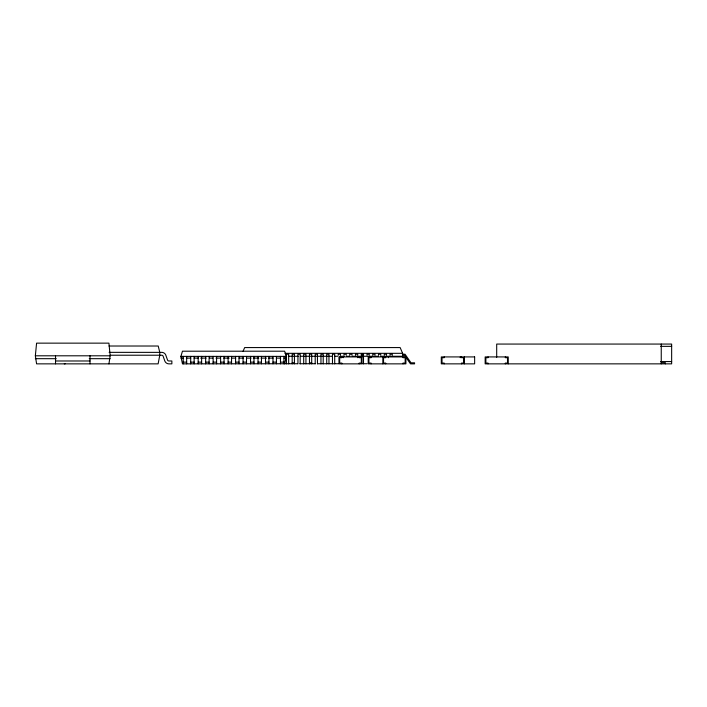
<?xml version="1.0" encoding="UTF-8"?>
<svg xmlns="http://www.w3.org/2000/svg" width="707" height="707" viewBox="0 0 707 707"><rect width="100%" height="100%" fill="white"/><g stroke="black" fill="none" stroke-linecap="round" stroke-linejoin="round"><path stroke-width="1.06" d="M108.984 346.015L158.218 346.015L159.773 352.351L159.773 355.223L158.129 363.858L36.587 363.858L35.35 355.798L36.587 343.142L108.931 343.142L110.168 355.798L108.931 363.858M284.665 363.858L286.22 356.381L284.665 351.202L182.459 351.202L180.904 356.381L182.459 363.858L297.594 363.734M243.014 351.406L244.657 347.57L400.153 347.57L402.61 353.323L402.61 356.275L380.64 356.275M660.647 346.359L671.65 346.359M109.134 352.351L162.159 352.369A4.41 4.41 0 0 1 165.703 354.879L167.568 360.11A1.511 1.511 0 0 0 168.779 360.968L171.863 360.985L171.863 363.858L168.938 363.858A4.401 4.401 0 0 1 164.793 360.932L163.149 356.248A1.529 1.529 0 0 0 161.709 355.223L110.283 355.223M285.045 353.323L402.61 353.323M402.548 354.225L405.049 354.225L411.032 362.824L414.567 362.824L414.567 363.858L410.484 363.858L404.501 355.259L402.548 355.259M363.495 355.259L361.25 355.259L361.25 354.225L363.495 354.225L363.495 363.858M35.35 355.798L110.168 355.798M288.341 356.275L298.23 356.275M300.431 356.275L332.29 356.275M334.491 356.275L337.787 356.275M339.987 356.275L344.38 356.275M346.58 356.275L349.877 356.275M352.068 356.275L378.439 356.275M180.904 356.381L286.22 356.381M180.904 358.104L183.095 358.104M186.383 358.104L190.775 358.104M194.063 358.104L198.455 358.104M200.647 358.104L206.135 358.104M209.422 358.104L212.719 358.104M216.006 358.104L220.398 358.104M223.686 358.104L229.174 358.104M231.366 358.104L235.758 358.104M239.046 358.104L243.438 358.104M246.725 358.104L251.118 358.104M253.309 358.104L258.797 358.104M260.989 358.104L266.477 358.104M268.669 358.104L273.052 358.104M276.349 358.104L280.732 358.104M284.028 358.104L286.22 358.104M35.35 358.679L56.251 358.679M89.259 358.679L110.168 358.679M55.517 360.985L90.001 360.985M660.647 361.56L671.65 361.56M183.201 362.134L186.657 362.134M190.687 362.134L194.133 362.134M198.163 362.134L201.619 362.134M205.649 362.134L209.104 362.134M213.125 362.134L216.581 362.134M220.611 362.134L224.066 362.134M228.096 362.134L231.543 362.134M235.572 362.134L239.028 362.134M243.058 362.134L246.513 362.134M250.534 362.134L253.99 362.134M258.02 362.134L261.475 362.134M265.505 362.134L268.952 362.134M272.982 362.134L276.437 362.134M280.467 362.134L283.922 362.134M292.185 362.824L294.43 362.824M309.454 362.824L311.699 362.824M661.248 362.709L665.358 362.709L665.358 363.858M299.795 363.734L315.234 363.734M317.443 363.734L338.397 363.734M362.656 363.734L367.066 363.734M661.248 344.062L661.248 363.858M508.227 363.858L508.227 356.92L485.161 356.92L485.161 363.858L671.65 363.858L671.65 344.062L496.694 344.062L496.694 357.256M505.337 356.92L505.337 357.689L507.502 357.689L507.502 363.089L505.337 363.089L505.337 363.858M488.042 356.92L488.042 357.689L485.877 357.689L485.877 363.089L488.042 363.089L488.042 363.858M464.366 356.92L464.366 363.858M461.485 356.92L461.485 357.689L463.651 357.689L463.651 363.089L461.485 363.089L461.485 363.858M460.275 356.92L460.275 357.689M444.19 356.92L444.19 357.689L442.025 357.689L442.025 363.089L444.19 363.089L444.19 363.858M403.008 356.92L403.008 357.689L405.173 357.689L405.173 363.089L403.008 363.089L403.008 363.858M392.27 355.259L392.27 354.225L390.025 354.225L390.025 355.259M388.39 356.92L388.39 357.689M386.517 355.259L386.517 354.225L384.272 354.225L384.272 355.259M385.713 356.92L385.713 357.689L383.548 357.689L383.548 363.089L385.713 363.089L385.713 363.858M382.832 356.92L382.832 363.858M380.755 355.259L380.755 354.225L378.51 354.225L378.51 355.259M375.002 355.259L375.002 354.225L372.757 354.225L372.757 355.259M371.095 356.92L371.095 357.689L368.93 357.689L368.93 363.089L371.095 363.089L371.095 363.858M369.248 355.259L369.248 354.225L367.004 354.225L367.004 355.259M359.156 356.92L359.156 357.689L361.321 357.689L361.321 363.089L359.156 363.089L359.156 363.858M357.733 355.259L357.733 354.225L355.488 354.225L355.488 355.259M357.689 356.92L357.689 357.689M351.98 355.259L351.98 354.225L349.735 354.225L349.735 355.259M346.227 355.259L346.227 354.225L343.982 354.225L343.982 355.259M343.328 356.92L343.328 357.689M341.861 356.92L341.861 357.689L339.696 357.689L339.696 363.089L341.861 363.089L341.861 363.858M340.474 355.259L340.474 354.225L338.229 354.225L338.229 355.259M334.711 363.858L334.711 354.225L332.467 354.225L332.467 363.858M328.958 363.858L328.958 354.225L326.714 354.225L326.714 363.858M323.205 363.858L323.205 354.225L320.96 354.225L320.96 363.858M317.452 363.858L317.452 354.225L315.207 354.225L315.207 363.858M311.699 363.858L311.699 354.225L309.454 354.225L309.454 363.858M305.937 363.858L305.937 354.225L303.692 354.225L303.692 363.858M300.183 363.858L300.183 354.225L297.939 354.225L297.939 363.858M294.43 363.858L294.43 354.225L292.185 354.225L292.185 363.858M288.677 363.858L288.677 354.225L286.432 354.225L286.432 363.858M283.922 356.381L283.922 363.858M280.467 356.381L280.467 363.858M276.437 356.381L276.437 363.858M272.982 356.381L272.982 363.858M268.952 356.381L268.952 363.858M265.505 356.381L265.505 363.858M261.475 356.381L261.475 363.858M258.02 356.381L258.02 363.858M253.99 356.381L253.99 363.858M250.534 356.381L250.534 363.858M246.513 356.381L246.513 363.858M243.058 356.381L243.058 363.858M239.028 356.381L239.028 363.858M235.572 356.381L235.572 363.858M231.543 356.381L231.543 363.858M228.096 356.381L228.096 363.858M224.066 356.381L224.066 363.858M220.611 356.381L220.611 363.858M216.581 356.381L216.581 363.858M213.125 356.381L213.125 363.858M209.104 356.381L209.104 363.858M205.649 356.381L205.649 363.858M201.619 356.381L201.619 363.858M198.163 356.381L198.163 363.858M194.133 356.381L194.133 363.858M190.687 356.381L190.687 363.858M186.657 356.381L186.657 363.858M183.201 356.381L183.201 363.858M90.001 355.798L90.001 363.858M55.517 355.798L55.517 363.858M65.185 363.769A4.401 4.401 0 0 1 64.284 363.858M362.037 356.92L338.971 356.92L338.971 363.858L362.037 363.858L362.037 356.92M405.898 356.92L368.214 356.92L368.214 363.858L405.898 363.858L405.898 356.92M474.636 356.92L441.301 356.92L441.301 363.858L474.636 363.858L474.636 356.92"/></g></svg>
